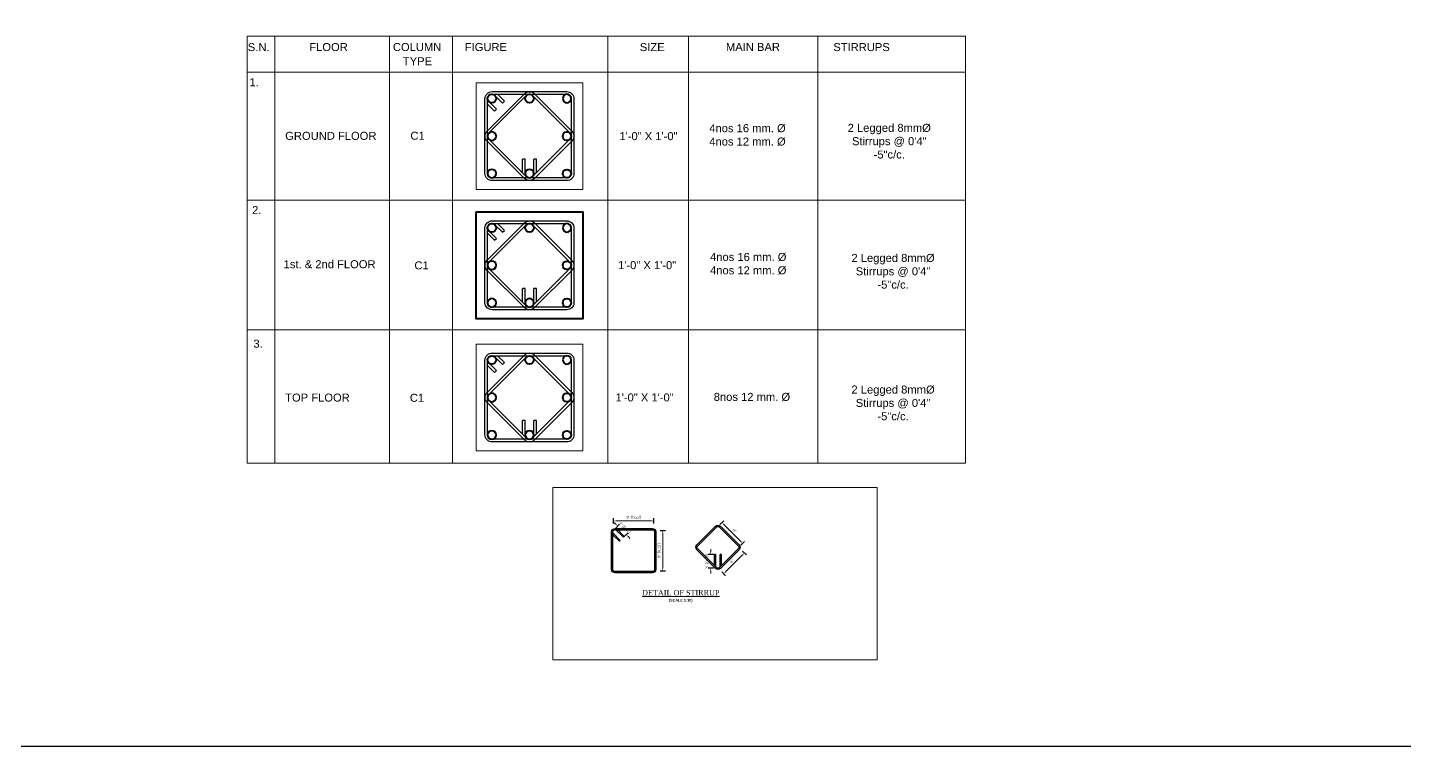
# Model space of a CAD drawing. Header units: feet. Extents: x 4160 to 31260, y -20219 to -1382.
# Drawn here: x 20733.3 to 21043.1, y -5559.2 to -5397.5 of the extents above; entities that cross this region are included whole.
import ezdxf

# ---------------------------------------------------------------- set-up
doc = ezdxf.new("R2010")
doc.units = ezdxf.units.FT
doc.header["$LTSCALE"] = 50
doc.header["$MEASUREMENT"] = 0
doc.header["$PDMODE"] = 34
for name, color, linetype, lineweight in [('IES_WR_Dimension', 7, 'Continuous', 15), ('IES_WR_Rebar Concrete Line', 2, 'Continuous', 15), ('IES_WR_Rebar Dim Horizontal', 7, 'Continuous', 9), ('IES_WR_Stirrups', 6, 'Continuous', 25), ('IES_WR_Text Structure', 70, 'Continuous', 20), ('Reinforcement', 1, 'Continuous', 40), ('SES-DIMENSION', 142, 'Continuous', 13), ('wall', 6, 'Continuous', 40)]:
    doc.layers.add(name, color=color, linetype=linetype, lineweight=lineweight)
doc.styles.add('arial', font='times.ttf')
doc.styles.add('Arial Annotation', font='arial.ttf', dxfattribs={"height": 0.06})
doc.dimstyles.new('SECS', dxfattribs={"dimtxt": 0.06, "dimasz": 0.06, "dimexe": 0.06, "dimexo": 0, "dimgap": 0.04, "dimtad": 1, "dimdec": 0, "dimzin": 3, "dimdsep": 46, "dimlunit": 4, "dimtxsty": 'arial', "dimcen": 1.25, "dimclrd": 256, "dimclrt": 3, "dimadec": 0, "dimazin": 0, "dimtfac": 1, "dimtdec": 0, "dimtix": 1, "dimtofl": 0, "dimtmove": 2, "dimatfit": 1, "dimfxl": 0.06, "dimfxlon": 1, "dimtolj": 1, "dimtzin": 0, "dimlwd": -1, "dimarcsym": 0})

# ---------------------------------------------------------------- blocks, each defined once
blk = doc.blocks.new('REBAR CUT')
at = {"layer": 'Reinforcement'}
blk.add_circle((0, 0), 0.024, dxfattribs=at)
blk = doc.blocks.new('column 12 x12')
at = {"layer": 'IES_WR_Rebar Concrete Line'}
blk.add_lwpolyline([(-6, 6), (6, 6), (6, -6), (-6, -6)], close=True, dxfattribs=at)
at = {"layer": 'IES_WR_Stirrups'}
for p, q in [((-3.03, 3.71), (-2.82, 3.92)), ((-3.92, 2.82), (-3.71, 3.03)), ((-0.48, -2.6), (-0.78, -2.6)), ((0.78, -2.6), (0.48, -2.6))]:
    blk.add_line(p, q, dxfattribs=at)
for points in [[(-4.2, 5), (4.2, 5, -0.414214), (5, 4.2), (5, -4.2, -0.414214), (4.2, -5), (-4.2, -5, -0.414214), (-5, -4.2), (-5, 4.2, -0.414214)], [(-0.57, -4.76), (-4.76, -0.57, -0.414214), (-4.76, 0.57), (-0.57, 4.76, -0.414214), (0.57, 4.76), (4.76, 0.57, -0.414214), (4.76, -0.57), (0.57, -4.76, -0.414214)], [(-4.2, 4.7), (4.2, 4.7, -0.414214), (4.7, 4.2), (4.7, -4.2, -0.414214), (4.2, -4.7), (-4.2, -4.7, -0.414214), (-4.7, -4.2), (-4.7, 4.2, -0.414214)], [(-0.35, -4.55), (-4.55, -0.35, -0.414214), (-4.55, 0.35), (-0.35, 4.55, -0.414214), (0.35, 4.55), (4.55, 0.35, -0.414214), (4.55, -0.35), (0.35, -4.55, -0.414214)]]:
    blk.add_lwpolyline(points, format="xyb", close=True, dxfattribs=at)
for points in [[(-3.6, 4.7), (-2.82, 3.92)], [(-4.7, 3.6), (-3.92, 2.82)], [(-4.56, 3.88), (-3.71, 3.03)], [(-3.88, 4.56), (-3.03, 3.71)], [(-0.78, -4.13), (-0.78, -2.6)], [(-0.48, -4.22), (-0.48, -2.6)], [(0.48, -4.22), (0.48, -2.6)], [(0.78, -4.13), (0.78, -2.6)]]:
    blk.add_lwpolyline(points, dxfattribs=at)
at = {"yscale": 20, "zscale": 20}
for p, xscale in [((-4.22, 4.22), 20), ((0, 4.22), 20), ((4.22, 4.22), -20)]:
    blk.add_blockref('REBAR CUT', p, dxfattribs=dict(at, xscale=xscale))
at = {"yscale": 20, "zscale": 20, "rotation": 180}
for p, xscale in [((-4.22, 0), -20), ((4.22, 0), 20), ((-4.22, -4.22), -20), ((0, -4.22), -20), ((4.22, -4.22), 20)]:
    blk.add_blockref('REBAR CUT', p, dxfattribs=dict(at, xscale=xscale))
blk = doc.blocks.new('*D406')
at = {"layer": 'Defpoints', "color": 0, "transparency": 16777216}
for p in [(20865.13, -5510.64), (20874.24, -5508.52), (20874.24, -5510.64)]:
    blk.add_point(p, dxfattribs=at)
at = {"layer": 'IES_WR_Dimension', "color": 0, "lineweight": -2, "transparency": 16777216}
for p, q in [((20865.13, -5509.12), (20865.13, -5507.92)), ((20874.24, -5509.12), (20874.24, -5507.92))]:
    blk.add_line(p, q, dxfattribs=at)
at = {"layer": 'IES_WR_Dimension', "transparency": 16777216}
blk.add_line((20865.73, -5508.52), (20873.64, -5508.52), dxfattribs=at)
for points in [[(20865.73, -5508.42), (20865.73, -5508.62), (20865.13, -5508.52)], [(20873.64, -5508.42), (20873.64, -5508.62), (20874.24, -5508.52)]]:
    blk.add_solid(points, dxfattribs=at)
at = {"layer": 'IES_WR_Dimension', "color": 3, "transparency": 16777216, "insert": (20869.69, -5507.74), "char_height": 0.6, "attachment_point": 5, "style": 'arial'}
blk.add_mtext('\\A1;9" [0.23]', dxfattribs=at)
blk = doc.blocks.new('*D407')
at = {"layer": 'Defpoints', "color": 0, "transparency": 16777216}
for p in [(20874.24, -5510.64), (20874.24, -5519.75), (20876.22, -5519.75)]:
    blk.add_point(p, dxfattribs=at)
at = {"layer": 'IES_WR_Dimension', "color": 0, "lineweight": -2, "transparency": 16777216}
for p, q in [((20875.62, -5510.64), (20876.82, -5510.64)), ((20875.62, -5519.75), (20876.82, -5519.75))]:
    blk.add_line(p, q, dxfattribs=at)
at = {"layer": 'IES_WR_Dimension', "transparency": 16777216}
blk.add_line((20876.22, -5511.24), (20876.22, -5519.15), dxfattribs=at)
for points in [[(20876.12, -5511.24), (20876.32, -5511.24), (20876.22, -5510.64)], [(20876.12, -5519.15), (20876.32, -5519.15), (20876.22, -5519.75)]]:
    blk.add_solid(points, dxfattribs=at)
at = {"layer": 'IES_WR_Dimension', "color": 3, "transparency": 16777216, "insert": (20875.43, -5515.2), "char_height": 0.6, "attachment_point": 5, "rotation": 90, "style": 'arial'}
blk.add_mtext('\\A1;9" [0.23]', dxfattribs=at)
blk = doc.blocks.new('*D408')
at = {"layer": 'Defpoints', "color": 0, "transparency": 16777216}
for p in [(20865.13, -5510.64), (20867.02, -5512.53), (20867.98, -5511.57)]:
    blk.add_point(p, dxfattribs=at)
at = {"layer": 'IES_WR_Dimension', "transparency": 16777216}
for p, q in [((20865.67, -5509.26), (20865.25, -5508.83)), ((20868.41, -5512), (20868.83, -5512.42))]:
    blk.add_line(p, q, dxfattribs=at)
at = {"layer": 'IES_WR_Dimension', "color": 0, "lineweight": -2, "transparency": 16777216}
for p, q in [((20865.67, -5510.11), (20866.52, -5509.26)), ((20867.56, -5512), (20868.41, -5511.15))]:
    blk.add_line(p, q, dxfattribs=at)
at = {"layer": 'IES_WR_Dimension', "transparency": 16777216}
for points in [[(20865.74, -5509.19), (20865.6, -5509.33), (20866.09, -5509.68)], [(20868.48, -5511.93), (20868.34, -5512.07), (20867.98, -5511.57)]]:
    blk.add_solid(points, dxfattribs=at)
at = {"layer": 'IES_WR_Dimension', "color": 3, "transparency": 16777216, "insert": (20867.6, -5510.07), "char_height": 0.6, "attachment_point": 5, "rotation": 315, "style": 'arial'}
blk.add_mtext('\\A1;3" [0.07]', dxfattribs=at)
blk = doc.blocks.new('*D409')
at = {"layer": 'Defpoints', "color": 0, "transparency": 16777216}
for p in [(20888.65, -5509.74), (20894.21, -5513.57), (20893.34, -5514.44)]:
    blk.add_point(p, dxfattribs=at)
at = {"layer": 'IES_WR_Dimension', "color": 0, "lineweight": -2, "transparency": 16777216}
for p, q in [((20889.09, -5509.29), (20889.94, -5508.45)), ((20893.79, -5513.99), (20894.64, -5513.14))]:
    blk.add_line(p, q, dxfattribs=at)
at = {"layer": 'IES_WR_Dimension', "transparency": 16777216}
blk.add_line((20889.94, -5509.29), (20893.79, -5513.14), dxfattribs=at)
for points in [[(20890.01, -5509.22), (20889.87, -5509.36), (20889.52, -5508.87)], [(20893.86, -5513.07), (20893.72, -5513.21), (20894.21, -5513.57)]]:
    blk.add_solid(points, dxfattribs=at)
at = {"layer": 'IES_WR_Dimension', "color": 3, "transparency": 16777216, "insert": (20892.36, -5510.72), "char_height": 0.6, "attachment_point": 5, "rotation": 315, "style": 'arial'}
blk.add_mtext('\\A1;6"', dxfattribs=at)
blk = doc.blocks.new('*D410')
at = {"layer": 'Defpoints', "color": 0, "transparency": 16777216}
for p in [(20893.34, -5514.44), (20888.65, -5519.13), (20889.93, -5520.42)]:
    blk.add_point(p, dxfattribs=at)
at = {"layer": 'IES_WR_Dimension', "transparency": 16777216}
blk.add_line((20894.2, -5516.14), (20890.35, -5519.99), dxfattribs=at)
at = {"layer": 'IES_WR_Dimension', "color": 0, "lineweight": -2, "transparency": 16777216}
for p, q in [((20894.2, -5515.29), (20895.05, -5516.14)), ((20889.51, -5519.99), (20890.35, -5520.84))]:
    blk.add_line(p, q, dxfattribs=at)
at = {"layer": 'IES_WR_Dimension', "transparency": 16777216}
for points in [[(20894.13, -5516.07), (20894.27, -5516.21), (20894.63, -5515.72)], [(20890.28, -5519.92), (20890.42, -5520.06), (20889.93, -5520.42)]]:
    blk.add_solid(points, dxfattribs=at)
at = {"layer": 'IES_WR_Dimension', "color": 3, "transparency": 16777216, "insert": (20891.78, -5517.57), "char_height": 0.6, "attachment_point": 5, "rotation": 45, "style": 'arial'}
blk.add_mtext('\\A1;6"', dxfattribs=at)
blk = doc.blocks.new('*D411')
at = {"layer": 'Defpoints', "color": 0, "transparency": 16777216}
for p in [(20887.01, -5516.03), (20888.65, -5516.03), (20888.65, -5519.13)]:
    blk.add_point(p, dxfattribs=at)
at = {"layer": 'IES_WR_Dimension', "color": 0, "lineweight": -2, "transparency": 16777216}
for p, q in [((20887.61, -5516.03), (20886.41, -5516.03)), ((20887.61, -5519.13), (20886.41, -5519.13))]:
    blk.add_line(p, q, dxfattribs=at)
at = {"layer": 'IES_WR_Dimension', "transparency": 16777216}
for p, q in [((20887.01, -5515.43), (20887.01, -5514.83)), ((20887.01, -5519.73), (20887.01, -5520.33))]:
    blk.add_line(p, q, dxfattribs=at)
for points in [[(20886.91, -5515.43), (20887.11, -5515.43), (20887.01, -5516.03)], [(20886.91, -5519.73), (20887.11, -5519.73), (20887.01, -5519.13)]]:
    blk.add_solid(points, dxfattribs=at)
at = {"layer": 'IES_WR_Dimension', "color": 3, "transparency": 16777216, "insert": (20886.22, -5517.58), "char_height": 0.6, "attachment_point": 5, "rotation": 90, "style": 'arial'}
blk.add_mtext('\\A1;3" [0.08]', dxfattribs=at)

msp = doc.modelspace()

# ---------------------------------------------------------------- linework, layer by layer
msp.add_lwpolyline([(20557.86, -4450.23), (21588.11, -4450.23), (21588.11, -5559.22), (20557.86, -5559.22)], close=True)
at = {"layer": 'IES_WR_Rebar Dim Horizontal'}
for p, q in [((20782.71, -5399.5), (20944.35, -5399.5)), ((20782.71, -5399.5), (20782.71, -5436.34)), ((20788.93, -5399.5), (20788.93, -5436.34)), ((20814.74, -5399.5), (20814.74, -5436.34)), ((20828.92, -5399.5), (20828.92, -5436.34)), ((20863.86, -5399.5), (20863.86, -5436.34)), ((20881.99, -5399.5), (20881.99, -5436.34)), ((20911.14, -5399.5), (20911.14, -5436.34)), ((20944.35, -5399.5), (20944.35, -5495.54)), ((20782.71, -5407.58), (20944.35, -5407.58)), ((20782.71, -5436.34), (20782.71, -5495.54)), ((20782.71, -5436.34), (20944.35, -5436.34)), ((20782.71, -5436.34), (20944.35, -5436.34)), ((20788.93, -5436.34), (20788.93, -5495.54)), ((20814.74, -5436.34), (20814.74, -5495.54)), ((20828.92, -5436.34), (20828.92, -5495.54)), ((20863.86, -5436.34), (20863.86, -5495.54)), ((20881.99, -5436.34), (20881.99, -5495.54)), ((20911.14, -5436.34), (20911.14, -5495.54)), ((20782.71, -5465.55), (20944.35, -5465.55)), ((20782.71, -5495.54), (20944.35, -5495.54)), ((20851.48, -5501.01), (20851.48, -5539.73)), ((20924.49, -5501.01), (20851.48, -5501.01)), ((20924.49, -5501.01), (20924.49, -5539.73)), ((20851.48, -5539.73), (20924.49, -5539.73))]:
    msp.add_line(p, q, dxfattribs=at)
at = {"layer": 'IES_WR_Stirrups'}
for p, q in [((20866.47, -5513.08), (20866.68, -5512.87)), ((20867.36, -5512.19), (20867.58, -5511.98)), ((20888.17, -5516.03), (20887.87, -5516.03)), ((20889.43, -5516.03), (20889.13, -5516.03))]:
    msp.add_line(p, q, dxfattribs=at)
for points in [[(20865.49, -5510.2), (20873.89, -5510.2, -0.414214), (20874.69, -5511), (20874.69, -5519.4, -0.414214), (20873.89, -5520.2), (20865.49, -5520.2, -0.414214), (20864.69, -5519.4), (20864.69, -5511, -0.414214)], [(20865.49, -5510.5), (20873.89, -5510.5, -0.414214), (20874.39, -5511), (20874.39, -5519.4, -0.414214), (20873.89, -5519.9), (20865.49, -5519.9, -0.414214), (20864.99, -5519.4), (20864.99, -5511, -0.414214)], [(20888.08, -5519.2), (20883.88, -5515, -0.414214), (20883.88, -5513.87), (20888.08, -5509.67, -0.414214), (20889.21, -5509.67), (20893.41, -5513.87, -0.414214), (20893.41, -5515), (20889.21, -5519.2, -0.414214)], [(20888.29, -5518.99), (20884.09, -5514.79, -0.414214), (20884.09, -5514.08), (20888.29, -5509.88, -0.414214), (20889, -5509.88), (20893.2, -5514.08, -0.414214), (20893.2, -5514.79), (20889, -5518.99, -0.414214)]]:
    msp.add_lwpolyline(points, format="xyb", close=True, dxfattribs=at)
for points in [[(20865.67, -5510.5), (20867.36, -5512.19)], [(20866.09, -5510.5), (20867.58, -5511.98)], [(20864.99, -5511.17), (20866.68, -5512.87)], [(20864.99, -5511.6), (20866.47, -5513.08)], [(20887.87, -5518.56), (20887.87, -5516.03)], [(20888.17, -5518.86), (20888.17, -5516.03)], [(20889.13, -5518.86), (20889.13, -5516.03)], [(20889.43, -5518.56), (20889.43, -5516.03)]]:
    msp.add_lwpolyline(points, dxfattribs=at)
at = {"layer": 'wall', "color": 5, "ltscale": 0.1}
msp.add_lwpolyline([(20834.23, -5439.02), (20858.23, -5439.02), (20858.23, -5463.02), (20834.23, -5463.02)], close=True, dxfattribs=at)

# ---------------------------------------------------------------- block references
at = {"layer": 'SES-DIMENSION', "xscale": 2, "yscale": 2, "zscale": 2}
for p in [(20846.23, -5421.96), (20846.23, -5451.02), (20846.23, -5480.74)]:
    msp.add_blockref('column 12 x12', p, dxfattribs=at)

# ---------------------------------------------------------------- texts
at = {"layer": 'IES_WR_Text Structure', "style": 'Arial Annotation'}
for s, p in [('S.N.', (20782.87, -5402.84)), ('FLOOR', (20796.7, -5402.83)), ('COLUMN ', (20815.51, -5402.83)), ('FIGURE', (20831.68, -5402.83)), ('SIZE', (20871.07, -5402.84)), ('MAIN BAR', (20890.44, -5402.81)), ('STIRRUPS', (20914.59, -5402.84)), ('1.', (20783.23, -5410.73)), ('GROUND FLOOR', (20791.28, -5422.8)), ('C1', (20819.45, -5422.77)), ('1\'-0" X 1\'-0"', (20866.47, -5422.87)), ('2.', (20783.83, -5439.49)), ('1st. & 2nd FLOOR', (20790.93, -5451.67)), ('C1', (20820.35, -5451.93)), ('1\'-0" X 1\'-0"', (20866.17, -5451.88)), ('3.', (20784.13, -5469.54)), (' TOP FLOOR', (20790.58, -5481.67)), ('C1', (20819.33, -5481.71)), ('1\'-0" X 1\'-0"', (20865.59, -5481.63))]:
    msp.add_text(s, height=1.8, dxfattribs=at).set_placement(p)
at = {"layer": 'IES_WR_Text Structure', "attachment_point": 1, "style": 'Arial Annotation'}
for s, insert, char_height, width in [('TYPE', (20817.76, -5404.21), 1.8, 13.0194), ('\\pxql;  4nos 16 mm. Ø\\P  4nos 12 mm. Ø', (20885.3, -5419.28), 1.8, 24.3581), ('\\pxqc,t13;2 Legged 8mm%%C Stirrups @ 0\'4" -5"c/c.', (20915.01, -5419.2), 1.8, 24.3581), ('\\pxql;  4nos 16 mm. Ø\\P  4nos 12 mm. Ø', (20885.47, -5448.24), 1.8, 25.994), ('\\pxqc,t13;2 Legged 8mm%%C Stirrups @ 0\'4" -5"c/c.', (20915.86, -5448.46), 1.8, 24.3581), ('\\pxqc,t13;2 Legged 8mm%%C Stirrups @ 0\'4" -5"c/c.', (20915.86, -5478.06), 1.8, 24.3581), ('\\pxqc;{\\fTimes New Roman|b0|i0|c0|p18;\\LDETAIL OF STIRRUP\\P\\fArial|b1|i0|c0|p34;\\H0.5x;\\l(SCALE 1:10)}', (20864.93, -5524.05), 1.2, 30.6909)]:
    msp.add_mtext(s, dxfattribs=dict(at, insert=insert, char_height=char_height, width=width))
at = {"layer": 'IES_WR_Text Structure', "insert": (20886.3, -5479.71), "char_height": 1.8, "attachment_point": 1, "style": 'Arial Annotation'}
msp.add_mtext('  8nos 12 mm. %%C', dxfattribs=at)

# ---------------------------------------------------------------- dimensions: what is measured, and where the dimension line sits
at = {"layer": 'IES_WR_Dimension'}
dim = msp.add_linear_dim(base=(20874.24, -5508.52), p1=(20865.13, -5510.64), p2=(20874.24, -5510.64), dimstyle='SECS', override={"dimscale": 0, "dimtix": 1, "dimtofl": 0, "dimtmove": 2, "dimatfit": 1}, dxfattribs=at)
dim.commit()
dim.dimension.update_dxf_attribs({"geometry": '*D406', "text_midpoint": (20869.69, -5507.74)})
for p1, p2, distance, picture, middle in [((20865.13, -5510.64), (20867.02, -5512.53), 1.36, '*D408', (20867.6, -5510.07)), ((20888.65, -5519.13), (20888.65, -5516.03), 1.63, '*D411', (20886.22, -5517.58))]:
    dim = msp.add_aligned_dim(p1=p1, p2=p2, distance=distance, dimstyle='SECS', override={"dimscale": 0, "dimtix": 1, "dimtofl": 0, "dimtmove": 2, "dimatfit": 1}, dxfattribs=at)
    dim.commit()
    dim.dimension.update_dxf_attribs({"geometry": picture, "text_midpoint": middle})
dim = msp.add_linear_dim(base=(20876.22, -5519.75), p1=(20874.24, -5510.64), p2=(20874.24, -5519.75), angle=90, dimstyle='SECS', override={"dimscale": 0, "dimtix": 1, "dimtofl": 0, "dimtmove": 2, "dimatfit": 1}, dxfattribs=at)
dim.commit()
dim.dimension.update_dxf_attribs({"geometry": '*D407', "text_midpoint": (20875.43, -5515.2)})
for p1, p2, distance, picture, middle in [((20888.65, -5509.74), (20893.34, -5514.44), 1.23, '*D409', (20892.36, -5510.72)), ((20893.34, -5514.44), (20888.65, -5519.13), 1.81, '*D410', (20891.78, -5517.57))]:
    dim = msp.add_aligned_dim(p1=p1, p2=p2, distance=distance, text='6"', dimstyle='SECS', override={"dimscale": 0, "dimtix": 1, "dimtofl": 0, "dimtmove": 2, "dimatfit": 1}, dxfattribs=at)
    dim.commit()
    dim.dimension.update_dxf_attribs({"geometry": picture, "text_midpoint": middle})

doc.saveas('drawing.dxf')
